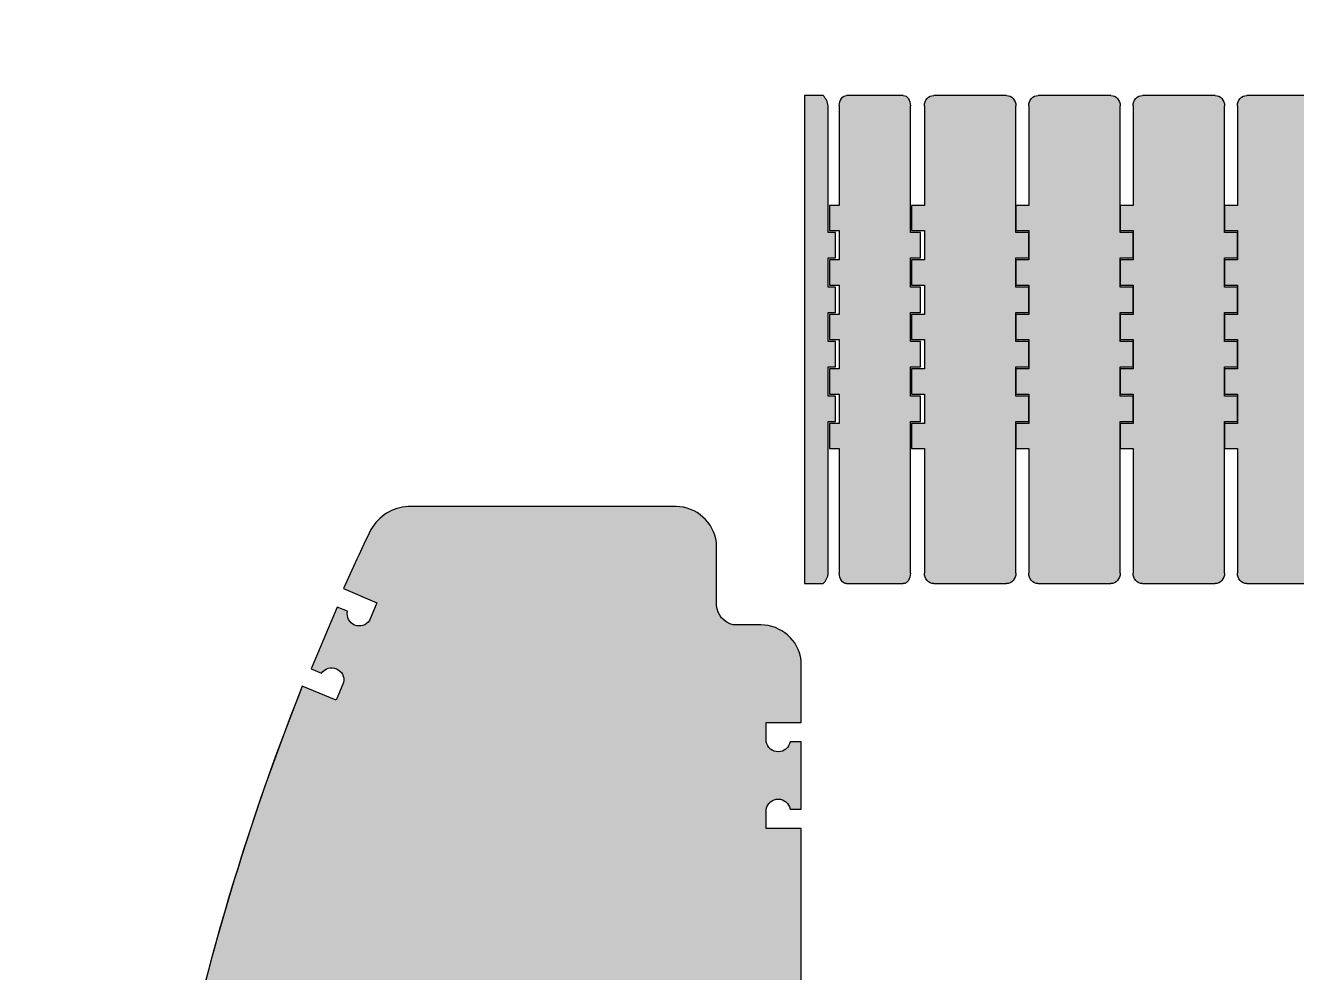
# Model space of a CAD drawing. Header units: millimetres. Extents: x -4144 to 24821, y -10508 to 12478.
# Drawn here: x -4144 to -1018, y -4992 to -2663 of the extents above; entities that cross this region are included whole.
import ezdxf

# ---------------------------------------------------------------- set-up
doc = ezdxf.new("R2010")
doc.units = ezdxf.units.MM
doc.set_wipeout_variables(frame=1)
doc.layers.add('Техника. Кран LR 1280', color=250, linetype='Continuous')
doc.layers.add('Техника. Кран LR 1280 Штрих', color=31, linetype='Continuous')

# ---------------------------------------------------------------- blocks, each defined once
blk = doc.blocks.new('BLOCK-20181117.10191355')
at = {"color": 0, "linetype": 'ByBlock', "lineweight": -2, "ltscale": 20, "transparency": 16777216}
blk.add_wipeout([(-57.38854674193135, 322.33021364171145), (-57.38854674193135, 322.33021364171145), (-45.8870167817131, 393.8385010004622), (-9.012076569233614, 456.1759627448555), (48.11938182576523, 500.6924407509596), (117.57960300326522, 521.2106771854178), (117.57960300326522, 521.2106771854178), (522.1448470252362, 565.7303508428049), (522.1448470252362, 565.7303508428049), (545.7950549952511, 570.3341093015661), (568.7539932342879, 577.6426032577674), (590.7134429823236, 587.5577177671967), (611.3786033952929, 599.9463445707588), (776.0430732110271, 723.3960946687585), (776.0430732110271, 723.3960946687585), (798.1115986688637, 741.9843066401027), (815.5806438602503, 764.9489294385749), (827.6044303451508, 791.1781116358961), (833.6008164400773, 819.4019454289046), (833.6008164400773, 819.4019454289046), (833.6008164400773, 1948.0406554958718), (747.631711674052, 1948.0406554958718), (747.631711674052, 1995.6089523716182), (747.631711674052, 1995.6089523716182), (757.8709425189409, 2013.073796818091), (776.910425660355, 2019.9557094549964), (795.9499088017692, 2013.0737968180856), (806.1891396466526, 1995.6089523716128), (806.1891396466526, 1995.6089523716146), (833.6008164400773, 1995.6089523716182), (833.6008164400773, 2160.628142509184), (806.1891396466581, 2160.628142509144), (806.1891396466581, 2160.628142509144), (795.9499088017383, 2143.163298062702), (776.9104256603241, 2136.281385425824), (757.8709425189227, 2143.1632980627455), (747.6317116740447, 2160.6281425092147), (747.6317116740447, 2160.6281425092093), (747.631711674052, 2208.1964393849285), (833.6008164400773, 2208.1964393849285), (833.6008164400773, 2361.8998535747924), (833.6008164400773, 2361.8998535747924), (822.3863232071344, 2395.7736317304243), (800.0343507297748, 2423.5870643013895), (769.3673625974425, 2441.8280495790514), (734.2577891958426, 2448.1932330458603), (666.2019569821277, 2448.1932330458585), (666.2019569821277, 2448.1932330458585), (650.6634751450274, 2454.6119115030597), (637.8752883658617, 2465.5254869868295), (629.0937664918747, 2479.8617600211855), (625.1816463196155, 2496.2122696981496), (625.1816463196137, 2496.2122696981496), (625.1816463196137, 2650.5730595844725), (625.1816463196137, 2650.5730595844725), (614.2472333571877, 2685.0760831939297), (591.9710342128747, 2713.6031050628662), (561.1477119730862, 2732.575264432049), (525.6442100201239, 2739.6124068992503), (525.6442100201239, 2739.6124068992503), (-132.81926018763625, 2739.6124068992503), (-132.81926018763625, 2739.6124068992503), (-160.40560546139932, 2734.472453861197), (-185.9079037466072, 2722.765261842229), (-207.78868649635115, 2705.196627602336), (-224.7288171024993, 2682.8257193095724), (-224.7288171024993, 2682.8257193095724), (-241.8964953282175, 2646.6527365330967), (-258.830773951373, 2610.3699022154415), (-275.530950100534, 2573.978722306072), (-291.9963306208847, 2537.4807072514304), (-291.9963306208829, 2537.480707251434), (-209.78730790404916, 2502.997090920262), (-228.13415348394483, 2459.109323547953), (-228.13415348394483, 2459.109323547953), (-244.31723835534467, 2446.945014941237), (-264.53788653107586, 2447.939010508384), (-279.4498986304079, 2461.6318748903777), (-282.1607835206596, 2481.6946200401817), (-307.4515207008808, 2492.2671617170145), (-371.09856711672, 2340.016097365402), (-345.80782993649336, 2329.443555688611), (-345.80782993649336, 2329.443555688611), (-329.62474506507533, 2341.6078642952834), (-309.40409688935324, 2340.613868728109), (-294.49208479003937, 2326.921004346106), (-291.78119989979496, 2306.8582591963077), (-310.12804547968153, 2262.970491824017), (-393.2945134972924, 2297.6374181249284), (-393.2945134972924, 2297.6374181249303), (-584.627859925602, 1741.4781986575254), (-722.5317763711737, 1169.7229742100153), (-805.7712487124863, 587.4921633640224), (-833.6008164400864, -3.637978807091713e-12), (-833.6008164400846, 0), (-833.6008164400846, 0), (-805.7712487124863, -587.4921633640224), (-722.5317763711737, -1169.7229742100171), (-584.6278599256038, -1741.4781986575235), (-393.29451349729425, -2297.6374181249266), (-393.2945134972924, -2297.6374181249266), (-310.12804547968153, -2262.970491824017), (-291.78119989979496, -2306.858259196306), (-291.78119989979496, -2306.858259196306), (-294.49208479003755, -2326.921004346106), (-309.40409688935324, -2340.6138687281036), (-329.62474506507533, -2341.6078642952816), (-345.80782993649336, -2329.443555688609), (-371.09856711672, -2340.0160973654), (-307.4515207008808, -2492.2671617170126), (-282.1607835206596, -2481.69462004018), (-282.1607835206596, -2481.69462004018), (-279.4498986304079, -2461.6318748903777), (-264.53788653107586, -2447.939010508384), (-244.3172383553392, -2446.945014941237), (-228.13415348394483, -2459.109323547953), (-228.13415348394483, -2459.1093235479493), (-209.78730790404916, -2502.997090920262), (-291.9963306208829, -2537.4807072514286), (-291.9963306208829, -2537.4807072514286), (-275.530950100534, -2573.9787223060775), (-258.83077395137116, -2610.3699022154415), (-241.89649532821204, -2646.6527365330967), (-224.7288171024993, -2682.8257193095706), (-224.7288171024993, -2682.825719309567), (-224.7288171024993, -2682.825719309567), (-207.78868649635115, -2705.1966276023322), (-185.9079037466072, -2722.765261842229), (-160.40560546139932, -2734.4724538611954), (-132.81926018763625, -2739.6124068992503), (525.6442100201239, -2739.6124068992467), (525.6442100201239, -2739.6124068992467), (561.1477119730862, -2732.575264432049), (591.9710342128765, -2713.6031050628626), (614.2472333571877, -2685.0760831939297), (625.1816463196137, -2650.5730595844725), (625.1816463196137, -2496.212269698146), (625.1816463196137, -2496.212269698146), (629.0937664918747, -2479.86176002118), (637.8752883658617, -2465.5254869868277), (650.6634751450274, -2454.611911503058), (666.2019569821277, -2448.1932330458567), (734.2577891958426, -2448.1932330458567), (734.2577891958426, -2448.1932330458567), (769.3673625974425, -2441.8280495790495), (800.034350729773, -2423.5870643013877), (822.3863232071344, -2395.773631730419), (833.6008164400773, -2361.8998535747887), (833.6008164400773, -2208.1964393849266), (747.631711674052, -2208.1964393849266), (747.6317116740447, -2160.6281425092093), (747.6317116740447, -2160.6281425092093), (757.8709425189227, -2143.1632980627437), (776.9104256603223, -2136.2813854258166), (795.9499088017365, -2143.1632980626964), (806.1891396466581, -2160.6281425091347), (806.1891396466581, -2160.628142509144), (833.6008164400773, -2160.628142509184), (833.6008164400773, -1995.6089523716146), (806.1891396466526, -1995.6089523716146), (806.1891396466526, -1995.6089523716146), (795.9499088017656, -2013.0737968180838), (776.9104256603514, -2019.9557094549964), (757.8709425189372, -2013.0737968180838), (747.631711674052, -1995.6089523716146), (747.631711674052, -1948.0406554958681), (833.6008164400773, -1948.0406554958681), (833.6008164400773, -819.401945428901), (833.6008164400773, -819.401945428901), (827.604430345149, -791.1781116358907), (815.5806438602485, -764.9489294385712), (798.1115986688601, -741.9843066400972), (776.0430732110217, -723.396094668753), (776.0430732110271, -723.396094668753), (611.3786033952929, -599.9463445707515), (611.3786033952929, -599.9463445707515), (590.7134429823236, -587.5577177671912), (568.7539932342879, -577.642603257762), (545.7950549952511, -570.3341093015606), (522.1448470252362, -565.7303508428013), (117.57960300326522, -521.210677185416), (117.57960300326522, -521.210677185416), (48.11938182576159, -500.6924407509614), (-9.012076569235433, -456.17596274485186), (-45.88701678171492, -393.83850100045856), (-57.38854674193135, -322.33021364170236), (-57.38854674193135, 0)], dxfattribs=at)
at = {"layer": 'Техника. Кран LR 1280 Штрих', "lineweight": -2}
h = blk.add_hatch(color=254, dxfattribs=at)
h.dxf.hatch_style = 1
edge = h.paths.add_edge_path()
edge.add_line((-57.38854674193135, 0), (-57.38854674193135, 322.3302136417115))
edge.add_arc((136.966749388271, 327.7488431341456), 194.4308172061079, 95.72260439255848, 181.5969937708117, ccw=False)
edge.add_line((117.5796030032652, 521.210677185416), (522.1448470252362, 565.7303508428085))
edge.add_arc((494.3029944227908, 771.8074240218526), 207.9493420195827, 277.6943040845489, 304.2635658363498)
edge.add_line((611.3786033952929, 599.9463445707588), (776.0430732110253, 723.3960946687585))
edge.add_arc((703.1120990037031, 832.3764411469066), 131.1321582119593, 303.7909196766812, 354.3217428201374)
edge.add_line((833.6008164400773, 819.4019454289064), (833.6008164400773, 1948.040655495872))
edge.add_line((833.6008164400773, 1948.040655495872), (747.6317116740538, 1948.040655495872))
edge.add_line((747.6317116740538, 1948.040655495872), (747.6317116740538, 1995.608952371618))
edge.add_arc((776.9104256603531, 1990.177458737609), 29.77825071739102, 10.509468293235216, 169.4905317067613, ccw=False)
edge.add_line((806.1891396466526, 1995.608952371616), (833.6008164400773, 1995.608952371618))
edge.add_line((833.6008164400773, 1995.608952371618), (833.6008164400773, 2160.628142509184))
edge.add_line((833.6008164400773, 2160.628142509184), (806.1891396466599, 2160.628142509144))
edge.add_arc((776.9104256603596, 2166.059636143228), 29.77825071740575, 190.5094682932454, 349.4905317066193, ccw=False)
edge.add_line((747.6317116740465, 2160.628142509213), (747.6317116740538, 2208.19643938493))
edge.add_line((747.6317116740538, 2208.19643938493), (833.6008164400773, 2208.19643938493))
edge.add_line((833.6008164400773, 2208.19643938493), (833.6008164400773, 2361.899853574792))
edge.add_arc((734.1851395076083, 2347.779858411996), 100.4134009151093, 8.083645438538309, 89.95854616172753)
edge.add_line((734.2577891958426, 2448.193233045862), (666.2019569821277, 2448.19323304586))
edge.add_arc((678.6578487570074, 2500.364030478886), 53.63712655153479, 184.439398018796, 256.5718866759795, ccw=False)
edge.add_line((625.1816463196155, 2496.212269698151), (625.1816463196155, 2650.573059584474))
edge.add_arc((523.842100492082, 2637.441502300752), 102.1867963350767, 7.383234845534973, 88.98951110374568)
edge.add_line((525.6442100201239, 2739.61240689925), (-132.8192601876362, 2739.612406899252))
edge.add_arc((-125.8371012475501, 2625.540347420354), 114.2855428180739, 93.50260855277472, 149.917414731003)
edge.add_arc((5381.399183559892, 2.041815605480224e-10), 6214.999999999897, 154.426444733806, 155.9029600998629)
edge.add_line((-291.9963306208811, 2537.480707251434), (-209.787307904051, 2502.997090920264))
edge.add_line((-209.787307904051, 2502.997090920264), (-228.1341534839448, 2459.109323547953))
edge.add_arc((-253.0525695566523, 2475.413211311772), 29.7782507173907, 167.8225861412409, 326.803649554763, ccw=False)
edge.add_line((-282.1607835206596, 2481.694620040184), (-307.4515207008808, 2492.267161717016))
edge.add_line((-307.4515207008808, 2492.267161717016), (-371.0985671167218, 2340.016097365402))
edge.add_line((-371.0985671167218, 2340.016097365402), (-345.8078299364934, 2329.443555688613))
edge.add_arc((-320.8894138638149, 2313.139667924722), 29.77825071740546, -12.177413858755699, 146.8036495546175, ccw=False)
edge.add_line((-291.7811998997931, 2306.85825919631), (-310.1280454796797, 2262.97049182402))
edge.add_line((-310.1280454796797, 2262.97049182402), (-393.2945134972906, 2297.637418124928))
edge.add_arc((5381.399183559914, 2.273736754432321e-12), 6214.999999999999, 158.3033603627264, 180)
edge.add_arc((5381.39918355991, -1.364242052659392e-12), 6214.999999999995, 180, 201.6966396372736)
edge.add_line((-393.2945134972906, -2297.637418124927), (-310.1280454796797, -2262.970491824017))
edge.add_line((-310.1280454796797, -2262.970491824017), (-291.7811998997931, -2306.858259196306))
edge.add_arc((-320.8894138638149, -2313.139667924719), 29.77825071740536, -146.8036495546175, 12.177413858755699, ccw=False)
edge.add_line((-345.8078299364934, -2329.443555688609), (-371.0985671167218, -2340.016097365398))
edge.add_line((-371.0985671167218, -2340.016097365398), (-307.4515207008808, -2492.267161717013))
edge.add_line((-307.4515207008808, -2492.267161717013), (-282.1607835206596, -2481.69462004018))
edge.add_arc((-253.0525695566523, -2475.413211311768), 29.77825071739088, 33.19635044523699, 192.177413858759, ccw=False)
edge.add_line((-228.1341534839448, -2459.109323547949), (-209.787307904051, -2502.99709092026))
edge.add_line((-209.787307904051, -2502.99709092026), (-291.9963306208811, -2537.48070725143))
edge.add_arc((5381.399183559892, -2.005435817409307e-10), 6214.999999999897, 204.0970399001371, 205.573555266194)
edge.add_arc((-125.8371012475484, -2625.540347420352), 114.2855428180749, 210.0825852689962, 266.4973914472245)
edge.add_line((-132.8192601876362, -2739.61240689925), (525.6442100201239, -2739.612406899247))
edge.add_arc((523.842100492083, -2637.44150230075), 102.1867963350758, 271.0104888962538, 352.6167651544644)
edge.add_line((625.1816463196155, -2650.573059584473), (625.1816463196155, -2496.212269698146))
edge.add_arc((678.6578487570049, -2500.364030478883), 53.6371265515325, 103.42811332401828, 175.5606019812019, ccw=False)
edge.add_line((666.2019569821277, -2448.193233045859), (734.2577891958426, -2448.193233045859))
edge.add_arc((734.1851395076083, -2347.779858411992), 100.4134009151092, 270.0414538382724, 351.9163545614617)
edge.add_line((833.6008164400773, -2361.899853574789), (833.6008164400773, -2208.196439384927))
edge.add_line((833.6008164400773, -2208.196439384927), (747.6317116740538, -2208.196439384927))
edge.add_line((747.6317116740538, -2208.196439384927), (747.6317116740465, -2160.628142509209))
edge.add_arc((776.9104256603596, -2166.059636143224), 29.77825071740566, 10.509468293380678, 169.4905317067546, ccw=False)
edge.add_line((806.1891396466599, -2160.62814250914), (833.6008164400773, -2160.62814250918))
edge.add_line((833.6008164400773, -2160.62814250918), (833.6008164400773, -1995.608952371615))
edge.add_line((833.6008164400773, -1995.608952371615), (806.1891396466526, -1995.608952371615))
edge.add_arc((776.9104256603532, -1990.177458737606), 29.77825071739096, 190.5094682932369, 349.4905317067631, ccw=False)
edge.add_line((747.6317116740538, -1995.608952371615), (747.6317116740538, -1948.040655495868))
edge.add_line((747.6317116740538, -1948.040655495868), (833.6008164400773, -1948.040655495868))
edge.add_line((833.6008164400773, -1948.040655495868), (833.6008164400773, -819.401945428901))
edge.add_arc((703.1120990037011, -832.3764411469002), 131.1321582119612, 5.67825717986207, 56.2090803233183)
edge.add_line((776.0430732110253, -723.3960946687512), (611.3786033952929, -599.9463445707515))
edge.add_arc((494.3029944227908, -771.8074240218453), 207.9493420195827, 55.73643416365027, 82.30569591545107)
edge.add_line((522.1448470252362, -565.7303508428013), (117.5796030032652, -521.210677185416))
edge.add_arc((136.9667493882749, -327.748843134142), 194.4308172061119, 178.4030062291873, 264.2773956074405, ccw=False)
edge.add_line((-57.38854674193135, -322.3302136417042), (-57.38854674193135, 0))
at = {"color": 0, "linetype": 'ByBlock', "lineweight": -2, "ltscale": 20, "transparency": 16777216}
blk.add_lwpolyline([(833.6008164400773, 819.4019454289064), (833.6008164400773, 1948.040655495872), (747.6317116740538, 1948.040655495872), (747.6317116740538, 1995.608952371618, -0.8315514504761234), (806.1891396466526, 1995.608952371616), (833.6008164400773, 1995.608952371618), (833.6008164400773, 2160.628142509184), (806.1891396466599, 2160.628142509144, -0.8315514504749992), (747.6317116740465, 2160.628142509213), (747.6317116740538, 2208.19643938493), (833.6008164400773, 2208.19643938493), (833.6008164400773, 2361.899853574792, 0.373262653763925), (734.2577891958426, 2448.193233045862), (666.2019569821277, 2448.19323304586, -0.3255589378691724), (625.1816463196155, 2496.212269698151), (625.1816463196155, 2650.573059584474, 0.3719278395981442), (525.6442100201239, 2739.61240689925), (-132.8192601876362, 2739.612406899252, 0.2512513197841715), (-224.7288171024993, 2682.825719309571, 0.006442602784261077), (-291.9963306208811, 2537.480707251434), (-209.787307904051, 2502.997090920264), (-228.1341534839448, 2459.109323547953, -0.8315514504760881), (-282.1607835206596, 2481.694620040184), (-307.4515207008808, 2492.267161717016), (-371.0985671167218, 2340.016097365402), (-345.8078299364934, 2329.443555688613, -0.831551450474999), (-291.7811998997931, 2306.85825919631), (-310.1280454796797, 2262.97049182402), (-393.2945134972906, 2297.637418124928, 0.09495328596407389), (-833.6008164400846, 0, 0.09495328596407389)], format="xyb", dxfattribs=at)
blk = doc.blocks.new('BLOCK-20181117.07274698')
at = {"color": 0, "linetype": 'ByBlock', "lineweight": -2, "ltscale": 20, "transparency": 16777216}
blk.add_lwpolyline([(-382.30855922099, 478.5450755987404), (-300.0995365041599, 444.0614592675665), (-318.4463820840538, 400.1736918952556, -0.8315514504761237), (-372.4730121207758, 422.7589883874862), (-397.7637493009897, 433.3315300643189), (-461.4107957168308, 281.0804657127046), (-436.1200585366023, 270.5079240359155, -0.8315514504749895), (-382.0934284999021, 247.9226275436122), (-400.4402740797887, 204.0348601713231), (-483.6067420973995, 238.7017864722311, 0.03381508630526978), (-740.6174569151699, -560.681017854381, 0.4989503636280254), (-641.4997757340388, -680.5754297710864), (-71.99668228068185, -680.5754297710864), (-71.99668228068185, -594.6063250050629), (-24.4283854049354, -594.6063250050629, -0.8315514504761237), (-24.4283854049354, -653.163752977669), (-24.4283854049354, -680.5754297710864), (140.5908047326302, -680.5754297710864), (140.5908047325865, -653.163752977669, -0.8315514504749895), (140.5908047326593, -594.6063250050556), (188.1591016083767, -594.6063250050629), (188.1591016083767, -680.5754297710864), (643.9455605957337, -680.5754297710855, 0.4064572435072755), (743.2885878399684, -581.232402526869), (743.2885878399684, -110.8949761568265), (657.3194830739449, -110.8949761568265), (657.3194830739449, -63.32667928108003, -0.8315514504761237), (715.876911046551, -63.32667928108003), (743.2885878399684, -63.32667928108003), (743.2885878399684, 101.6925108564856), (715.876911046551, 101.6925108564456, -0.8315514504749895), (657.3194830739376, 101.6925108565147), (657.3194830739449, 149.260807732232), (743.2885878399684, 149.260807732232), (743.2885878399684, 302.9642219220941, 0.373262653763925), (643.9455605957337, 389.2576013931639), (575.8897283820188, 389.257601393163, -0.3255589378691797), (534.8694177195066, 437.2766380454541), (534.8694177195066, 591.637427931777, 0.3719278395981418), (435.3319814200149, 680.6767752465548), (-223.1314887877452, 680.6767752465548, 0.2512513197841645), (-315.041045702601, 623.8900876568696, 0.00644260278426419)], format="xyb", close=True, dxfattribs=at)
blk = doc.blocks.new('BLOCK-20181117.10265488')
at = {"color": 0, "linetype": 'ByBlock', "lineweight": -2, "ltscale": 20, "transparency": 16777216}
blk.add_blockref('BLOCK-20181117.10191355', (-5381.399183559915, -3.637978807091713e-12), dxfattribs=at)
blk.add_lwpolyline([(1182.979101332807, -1426.573647589186, 2.220446049250313e-16), (1189.397186758993, -1012.515450666153, 2.220446049250313e-16)], format="xyb", dxfattribs=at)
blk.add_blockref('BLOCK-20181117.07274698', (-5291.086954959806, 2058.935631652697), dxfattribs=at)
blk = doc.blocks.new('BLOCK-20181117.113042009')
at = {"color": 0, "linetype": 'ByBlock', "lineweight": -2}
blk.add_wipeout([(124.99999999999659, -574.494059478773), (123.05847588378168, -584.2547603431348), (117.5294829818709, -592.529482981871), (109.2547603431347, -598.0584758837815), (99.49405947877324, -599.9999999999964), (99.49405947877324, -599.9999999999964), (-99.49405947877312, -600), (-99.49405947877312, -600), (-109.25476034313658, -598.058475883784), (-117.52948298187425, -592.5294829818716), (-123.05847588378549, -584.2547603431333), (-124.99999999999989, -574.4940594787695), (-124.99999999999989, -201.1501371560115), (-160, -201.1501371560115), (-160, -139.1501371560114), (-124.99999999999989, -139.15013715601322), (-124.99999999999989, -67.15013715601162), (-160, -67.15013715601162), (-160, -5.150137156011397), (-124.99999999999989, -5.150137156013216), (-124.99999999999989, 66.8498628439886), (-160, 66.8498628439886), (-160, 128.84986284398883), (-124.99999999999977, 128.84986284398497), (-124.99999999999989, 200.8498628439886), (-160, 200.8498628439886), (-160, 262.8498628439886), (-124.99999999999989, 262.8498628439886), (-124.99999999999989, 574.494059478777), (-124.99999999999989, 574.494059478777), (-123.05847588378492, 584.2547603431399), (-117.52948298187334, 592.5294829818774), (-109.25476034313601, 598.058475883789), (-99.49405947877312, 600.0000000000041), (99.49405947877324, 600.0000000000041), (99.49405947877324, 600.0000000000041), (109.25476034313618, 598.058475883789), (117.52948298187346, 592.5294829818774), (123.05847588378498, 584.2547603431399), (125.00000000000017, 574.494059478777), (125.00000000000017, 574.494059478777), (125.00000000000017, 329.8498628439886), (160.00000000000017, 329.8498628439886), (160.00000000000017, 267.8498628439886), (125.00000000000017, 267.8498628439868), (125.00000000000017, 195.8498628439886), (160.00000000000017, 195.8498628439886), (160.00000000000017, 133.84986284398838), (125.00000000000034, 133.84986284398678), (125.00000000000017, 61.8498628439886), (160.00000000000017, 61.8498628439886), (160.00000000000017, -0.15013715601139666), (125.00000000000034, -0.15013715601139666), (125.00000000000017, -72.1501371560114), (160.00000000000017, -72.1501371560114), (160.00000000000017, -134.1501371560114), (125.00000000000034, -134.15013715601526), (125.00000000000017, -206.1501371560115), (160.00000000000017, -206.1501371560115), (160.00000000000017, -268.1501371560115), (125.00000000000017, -268.15013715601344)], dxfattribs=at)
at = {"layer": 'Техника. Кран LR 1280 Штрих', "lineweight": -2, "transparency": 16777216}
h = blk.add_hatch(color=0, dxfattribs=at)
h.dxf.hatch_style = 1
h.set_gradient(color1=(91, 91, 91), color2=(214, 214, 214), tint=1)
h.paths.add_polyline_path([(-99.49405947877392, 600.0000000000036), (-109.254760343136, 598.0584758837904), (-117.5294829818734, 592.5294829818777), (-123.058475883785, 584.2547603431412), (-125, 574.4940594787768), (-125, 262.8498628439884), (-160, 262.8498628439884), (-160, 200.8498628439884), (-125, 200.8498628439884), (-124.9999999999998, 128.8498628439847), (-160, 128.8498628439884), (-160, 66.84986284398838), (-125, 66.84986284398838), (-124.9999999999999, -5.150137156011624), (-160, -5.150137156011624), (-160, -67.15013715601162), (-125, -67.15013715601162), (-125, -139.1501371560116), (-160, -139.1501371560116), (-160, -201.1501371560116), (-125, -201.1501371560116), (-125, -574.4940594787658), (-123.0584758837855, -584.2547603431303), (-117.5294829818741, -592.5294829818704), (-109.2547603431366, -598.0584758837831), (-99.49405947875573, -600)])
h = blk.add_hatch(color=254, dxfattribs=at)
h.dxf.hatch_style = 1
h.paths.add_polyline_path([(99.49405947877233, 600.0000000000036), (-99.4940594787739, 600.0000000000036), (-99.49405947875573, -600), (99.49405947877233, -599.9999999999964)])
h = blk.add_hatch(color=0, dxfattribs=at)
h.dxf.hatch_style = 1
h.set_gradient(color1=(91, 91, 91), color2=(214, 214, 214), rotation=180, tint=1)
h.paths.add_polyline_path([(160, 195.8498628439884), (125, 195.8498628439884), (125, 267.8498628439884), (160, 267.8498628439884), (160, 329.8498628439884), (125, 329.8498628439884), (125, 574.4940594787768), (123.0584758837848, 584.2547603431412), (117.5294829818734, 592.5294829818777), (109.2547603431361, 598.0584758837904), (99.49405947877233, 600.0000000000036), (99.49405947877233, -599.9999999999964), (109.2547603431348, -598.0584758837795), (117.5294829818707, -592.5294829818704), (123.0584758837816, -584.254760343134), (124.9999999999964, -574.4940594787731), (125, -268.1501371560116), (160, -268.1501371560116), (160, -206.1501371560116), (125, -206.1501371560116), (125.0000000000003, -134.1501371560153), (160, -134.1501371560116), (160, -72.15013715601162), (125, -72.15013715601162), (125.0000000000003, -0.150137156011624), (160, -0.150137156011624), (160, 61.84986284398838), (125, 61.84986284398838), (125.0000000000003, 133.8498628439884), (160, 133.8498628439884)])
at = {"color": 0, "linetype": 'ByBlock', "lineweight": -2, "transparency": 16777216}
blk.add_lwpolyline([(124.9999999999964, -574.4940594787731, -0.414213562373095), (99.49405947877312, -599.9999999999964), (-99.49405947877312, -600, -0.414213562373095), (-125, -574.4940594787695), (-125, -201.1501371560116), (-160, -201.1501371560116), (-160, -139.1501371560116), (-125, -139.1501371560116), (-125, -67.15013715601162), (-160, -67.15013715601162), (-160, -5.150137156011624), (-124.9999999999999, -5.150137156011624), (-125, 66.84986284398838), (-160, 66.84986284398838), (-160, 128.8498628439884), (-124.9999999999998, 128.8498628439847), (-125, 200.8498628439884), (-160, 200.8498628439884), (-160, 262.8498628439884), (-125, 262.8498628439884), (-125, 574.4940594787768, -0.414213562373095), (-99.49405947877312, 600.0000000000036), (99.49405947877312, 600.0000000000036, -0.414213562373095), (125, 574.4940594787768), (125, 329.8498628439884), (160, 329.8498628439884), (160, 267.8498628439884), (125, 267.8498628439884), (125, 195.8498628439884), (160, 195.8498628439884), (160, 133.8498628439884), (125.0000000000003, 133.8498628439884), (125, 61.84986284398838), (160, 61.84986284398838), (160, -0.150137156011624), (125.0000000000003, -0.150137156011624), (125, -72.15013715601162), (160, -72.15013715601162), (160, -134.1501371560116), (125.0000000000003, -134.1501371560153), (125, -206.1501371560116), (160, -206.1501371560116), (160, -268.1501371560116), (125, -268.1501371560116)], format="xyb", close=True, dxfattribs=at)
blk = doc.blocks.new('BLOCK-20181117.113042707')
at = {"color": 0, "linetype": 'ByBlock', "lineweight": -2}
blk.add_wipeout([(-7.747029739386221, -599.9999999999962), (-12.699926707551981, -594.6500758540058), (-16.560596304548994, -588.4655704568115), (-19.191798864107, -581.6663315408957), (-20.5, -574.4940594787694), (-20.5, -201.1501371560114), (-37.99999999999977, -201.1501371560114), (-37.99999999999977, -139.15013715601162), (-20.5, -139.150137156013), (-20.5, -67.15013715601162), (-37.99999999999977, -67.15013715601162), (-37.99999999999977, -5.150137156011397), (-20.5, -5.150137156013443), (-20.5, 66.8498628439886), (-37.99999999999977, 66.8498628439886), (-37.99999999999977, 128.84986284398815), (-20.5, 128.84986284398497), (-20.5, 200.84986284398815), (-37.99999999999977, 200.84986284398815), (-37.99999999999977, 262.8498628439886), (-20.5, 262.84986284398656), (-20.5, 334.8498628439886), (-20.499999999999773, 334.8498628439886), (-20.500000000000796, 396.84986284398883), (-20.5, 396.84986284398883), (-20.5, 574.494059478777), (-20.5, 574.494059478777), (-19.011198188671187, 581.6016717868652), (-16.331621402725887, 588.3510830059063), (-12.53983849905967, 594.5443911660877), (-7.747029739386221, 600.0000000000039), (38, 600.0000000000039), (38, -599.9999999999962)], dxfattribs=at)
at = {"layer": 'Техника. Кран LR 1280 Штрих', "lineweight": -2, "transparency": 16777216}
h = blk.add_hatch(color=256, dxfattribs=at)
h.dxf.hatch_style = 1
h.set_gradient(color1=(91, 91, 91), color2=(214, 214, 214), tint=1)
h.paths.add_polyline_path([(15.12648513030672, 600.0000000000036), (-7.747029739386569, 600.0000000000036, 0.1731444900998043), (-20.5, 574.4940594787769), (-20.5, 262.8498628439866), (-38, 262.8498628439884), (-38, 200.8498628439884), (-20.5, 200.8498628439884), (-20.5, 128.8498628439847), (-38, 128.8498628439884), (-38, 66.8498628439884), (-20.5, 66.84986284398838), (-20.5, -5.150137156013443), (-38, -5.150137156011596), (-38, -67.15013715601162), (-20.5, -67.15013715601162), (-20.5, -139.1501371560134), (-38, -139.1501371560116), (-38, -201.1501371560116), (-20.5, -201.1501371560116), (-20.5, -574.4940594787695, 0.1910991231888056), (-7.747029739386551, -599.9999999999964), (15.12648513030672, -599.9999999999964)])
h = blk.add_hatch(color=254, dxfattribs=at)
h.dxf.hatch_style = 1
h.paths.add_polyline_path([(38, 600.0000000000036), (15.12648513030672, 600.0000000000036), (15.12648513030672, -599.9999999999964), (38, -599.9999999999964)])
at = {"color": 0, "linetype": 'ByBlock', "lineweight": -2, "transparency": 16777216}
blk.add_lwpolyline([(-7.747029739386562, -599.9999999999964, -0.1910991231888055), (-20.5, -574.4940594787695), (-20.5, -201.1501371560116), (-38, -201.1501371560116), (-38, -139.1501371560116), (-20.5, -139.1501371560134), (-20.5, -67.15013715601162), (-38, -67.15013715601162), (-38, -5.150137156011624), (-20.5, -5.150137156013443), (-20.5, 66.84986284398838), (-38, 66.84986284398838), (-38, 128.8498628439884), (-20.5, 128.8498628439847), (-20.5, 200.8498628439884), (-38, 200.8498628439884), (-38, 262.8498628439884), (-20.5, 262.8498628439866), (-20.5, 574.4940594787768, -0.173144490099805), (-7.747029739386562, 600.0000000000036), (38, 600.0000000000036), (38, -599.9999999999964)], format="xyb", close=True, dxfattribs=at)
blk = doc.blocks.new('BLOCK-20181117.01221597')
at = {"color": 0, "linetype": 'ByBlock', "lineweight": -2, "transparency": 16777216, "xscale": -0.9}
for p in [(-4144.456156899265, 20.60735985886822), (-3631.456156899265, 20.60735985886822)]:
    blk.add_blockref('BLOCK-20181117.113042009', p, dxfattribs=at)
at = {"color": 0, "linetype": 'ByBlock', "lineweight": -2, "transparency": 16777216}
for p, xscale in [((-4378.710948640612, 20.60735985887004), -0.7), ((-3887.956156899265, 20.60735985886822), -0.9), ((-3374.956156899265, 20.60735985886822), -0.9)]:
    blk.add_blockref('BLOCK-20181117.113042009', p, dxfattribs=dict(at, xscale=xscale))
at = {"color": 0, "linetype": 'ByBlock', "lineweight": -2, "transparency": 16777216, "xscale": -1}
blk.add_blockref('BLOCK-20181117.113042707', (-4513.956156899265, 20.60735985887004), dxfattribs=at)
blk = doc.blocks.new('BLOCK-20181117.07464362')
at = {"color": 0, "linetype": 'ByBlock', "lineweight": -2, "ltscale": 20, "transparency": 16777216}
blk.add_blockref('BLOCK-20181117.01221597', (11.9561568992649, 3129.392640141123), dxfattribs=at)
blk = doc.blocks.new('*U90')
at = {"color": 0, "linetype": 'ByBlock', "lineweight": -2, "ltscale": 20, "transparency": 16777216}
blk.add_blockref('BLOCK-20181117.07464362', (0, 0), dxfattribs=at)
blk.add_blockref('BLOCK-20181117.10265488', (0, 0), dxfattribs=at)

msp = doc.modelspace()

# ---------------------------------------------------------------- block references
at = {"layer": 'Техника. Кран LR 1280', "linetype": 'Continuous'}
msp.add_blockref('*U90', (2311.505347885876, -6585.223530742453), dxfattribs=at)

doc.saveas('drawing.dxf')
